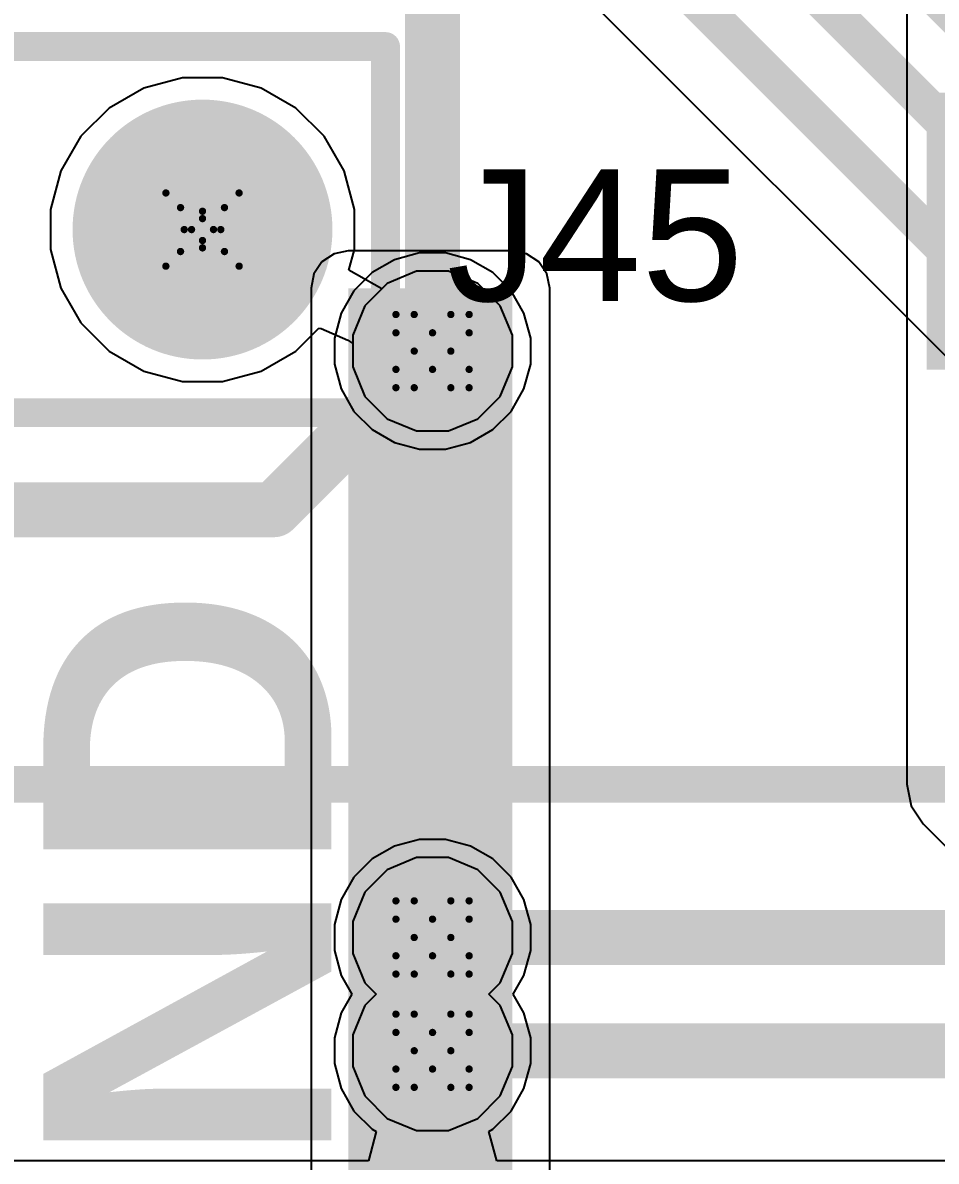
# Model space of a CAD drawing. Header units: inches. Extents: x 0 to 5379, y 0 to 5429.
# Drawn here: x 72.42 to 78.76, y 108.51 to 116.41 of the extents above; entities that cross this region are included whole.
import ezdxf

# ---------------------------------------------------------------- set-up
doc = ezdxf.new("R2010")
doc.units = ezdxf.units.IN
for name, color, linetype in [('Bottom Layer', 5, 'Continuous'), ('Bottom Solder', 6, 'Continuous'), ('Drill Drawing', 1, 'Continuous'), ('GND01', 16, 'Continuous'), ('GND02', 76, 'Continuous'), ('Multi-Layer', 9, 'Continuous'), ('Pad Holes', 156, 'Continuous'), ('PWR', 156, 'Continuous'), ('SIG 01', 90, 'Continuous'), ('Top Layer', 1, 'Continuous'), ('Top Overlay', 2, 'Continuous'), ('Top Paste', 8, 'Continuous'), ('Top Solder', 216, 'Continuous'), ('Via Holes', 16, 'Continuous')]:
    doc.layers.add(name, color=color, linetype=linetype)
doc.styles.add('Arial', font='', dxfattribs={"height": 0.2})
doc.styles.add('Arial_Bold', font='', dxfattribs={"height": 0.2})
doc.styles.get('Arial').set_extended_font_data('Arial')
doc.styles.get('Arial_Bold').set_extended_font_data('Arial', bold=True)

# ---------------------------------------------------------------- blocks, each defined once
blk = doc.blocks.new('B3U_1000P_21')
at = {"layer": 'Top Layer'}
for points in [[(-2.11, 0.86), (-1.29, 0.86), (-1.29, -0.86), (-2.11, -0.86)], [(1.29, 0.86), (2.11, 0.86), (2.11, -0.86), (1.29, -0.86)]]:
    blk.add_hatch(color=1, dxfattribs=at).paths.add_polyline_path(points)
at = {"layer": 'Top Paste'}
for points in [[(-2.11, 0.86), (-1.29, 0.86), (-1.29, -0.86), (-2.11, -0.86)], [(1.29, 0.86), (2.11, 0.86), (2.11, -0.86), (1.29, -0.86)]]:
    blk.add_hatch(color=8, dxfattribs=at).paths.add_polyline_path(points)
at = {"layer": 'Top Solder'}
for points in [[(-2.2116, 0.9616), (-1.1884, 0.9616), (-1.1884, -0.9616), (-2.2116, -0.9616)], [(1.1884, 0.9616), (2.2116, 0.9616), (2.2116, -0.9616), (1.1884, -0.9616)]]:
    blk.add_hatch(color=216, dxfattribs=at).paths.add_polyline_path(points)
at = {"layer": 'Top Overlay'}
for points in [[(-1.5748, 1.2954, 0.127, 0.127, 0), (-1.5748, 1.016, 0.127, 0.127, 0)], [(1.5748, 1.2954, 0.127, 0.127, 0), (-1.5748, 1.2954, 0.127, 0.127, 0)], [(1.5748, 1.2954, 0.127, 0.127, 0), (1.5748, 1.016, 0.127, 0.127, 0)], [(-1.5748, -1.016, 0.127, 0.127, 0), (-1.5748, -1.2954, 0.127, 0.127, 0)], [(1.5748, -1.016, 0.127, 0.127, 0), (1.5748, -1.2954, 0.127, 0.127, 0)], [(1.5748, -1.2954, 0.127, 0.127, 0), (-1.5748, -1.2954, 0.127, 0.127, 0)]]:
    blk.add_lwpolyline(points, format="xyseb", dxfattribs=at)
for points in [[(-1.6065, 1.2954, 0.0635, 0.0635, 1), (-1.5431, 1.2954, 0.0635, 0.0635, 1)], [(-1.6065, 1.2954, 0.0635, 0.0635, 1), (-1.5431, 1.2954, 0.0635, 0.0635, 1)], [(1.5431, 1.2954, 0.0635, 0.0635, 1), (1.6066, 1.2954, 0.0635, 0.0635, 1)], [(1.5431, 1.2954, 0.0635, 0.0635, 1), (1.6066, 1.2954, 0.0635, 0.0635, 1)], [(-1.6065, 1.016, 0.0635, 0.0635, 1), (-1.5431, 1.016, 0.0635, 0.0635, 1)], [(1.5431, 1.016, 0.0635, 0.0635, 1), (1.6066, 1.016, 0.0635, 0.0635, 1)], [(0.6411, 0, 0.254, 0.254, 1), (-0.6411, 0, 0.254, 0.254, 1)], [(-0.7046, 0, 0.127, 0.127, 1), (-0.5776, 0, 0.127, 0.127, 1)], [(0.5776, 0, 0.127, 0.127, 1), (0.7046, 0, 0.127, 0.127, 1)], [(-1.6065, -1.016, 0.0635, 0.0635, 1), (-1.5431, -1.016, 0.0635, 0.0635, 1)], [(1.5431, -1.016, 0.0635, 0.0635, 1), (1.6066, -1.016, 0.0635, 0.0635, 1)], [(-1.6065, -1.2954, 0.0635, 0.0635, 1), (-1.5431, -1.2954, 0.0635, 0.0635, 1)], [(-1.6065, -1.2954, 0.0635, 0.0635, 1), (-1.5431, -1.2954, 0.0635, 0.0635, 1)], [(1.5431, -1.2954, 0.0635, 0.0635, 1), (1.6066, -1.2954, 0.0635, 0.0635, 1)], [(1.5431, -1.2954, 0.0635, 0.0635, 1), (1.6066, -1.2954, 0.0635, 0.0635, 1)]]:
    blk.add_lwpolyline(points, format="xyseb", close=True, dxfattribs=at)
blk = doc.blocks.new('HDR1X5__794')
at = {"layer": 'Bottom Layer'}
h = blk.add_hatch(color=5, dxfattribs=at)
edge = h.paths.add_edge_path()
edge.add_arc((10.16, 0), 0.8, 0, 360)
at = {"layer": 'Bottom Solder'}
h = blk.add_hatch(color=6, dxfattribs=at)
edge = h.paths.add_edge_path()
edge.add_arc((10.16, 0), 0.9016, 0, 360)
at = {"layer": 'GND01'}
h = blk.add_hatch(color=16, dxfattribs=at)
edge = h.paths.add_edge_path()
edge.add_arc((10.16, 0), 0.8, 0, 360)
at = {"layer": 'GND02'}
h = blk.add_hatch(color=76, dxfattribs=at)
edge = h.paths.add_edge_path()
edge.add_arc((10.16, 0), 0.8, 0, 360)
at = {"layer": 'Multi-Layer'}
h = blk.add_hatch(color=9, dxfattribs=at)
edge = h.paths.add_edge_path()
edge.add_arc((10.16, 0), 0.8, 0, 360)
at = {"layer": 'Pad Holes'}
h = blk.add_hatch(color=7, dxfattribs=at)
edge = h.paths.add_edge_path()
edge.add_arc((10.16, 0), 0.475, 0, 360)
at = {"layer": 'PWR'}
h = blk.add_hatch(color=156, dxfattribs=at)
edge = h.paths.add_edge_path()
edge.add_arc((10.16, 0), 0.8, 0, 360)
at = {"layer": 'SIG 01'}
h = blk.add_hatch(color=90, dxfattribs=at)
edge = h.paths.add_edge_path()
edge.add_arc((10.16, 0), 0.8, 0, 360)
at = {"layer": 'Top Layer'}
h = blk.add_hatch(color=1, dxfattribs=at)
edge = h.paths.add_edge_path()
edge.add_arc((10.16, 0), 0.8, 0, 360)
at = {"layer": 'Top Solder'}
h = blk.add_hatch(color=216, dxfattribs=at)
edge = h.paths.add_edge_path()
edge.add_arc((10.16, 0), 0.9016, 0, 360)
at = {"layer": 'Top Overlay'}
for points in [[(-1.27, 1.27, 0.2, 0.2, 0), (11.43, 1.27, 0.2, 0.2, 0)], [(11.43, -1.27, 0.2, 0.2, 0), (11.43, 1.27, 0.2, 0.2, 0)], [(-1.27, -1.27, 0.2, 0.2, 0), (11.43, -1.27, 0.2, 0.2, 0)]]:
    blk.add_lwpolyline(points, format="xyseb", dxfattribs=at)
for points in [[(11.38, 1.27, 0.1, 0.1, 1), (11.48, 1.27, 0.1, 0.1, 1)], [(11.38, 1.27, 0.1, 0.1, 1), (11.48, 1.27, 0.1, 0.1, 1)], [(11.38, -1.27, 0.1, 0.1, 1), (11.48, -1.27, 0.1, 0.1, 1)], [(11.38, -1.27, 0.1, 0.1, 1), (11.48, -1.27, 0.1, 0.1, 1)]]:
    blk.add_lwpolyline(points, format="xyseb", close=True, dxfattribs=at)

msp = doc.modelspace()

# ---------------------------------------------------------------- hatches: boundary and pattern name
at = {"layer": 'Bottom Layer'}
msp.add_hatch(color=5, dxfattribs=at).paths.add_polyline_path([(74.676, 105.4325), (75.8142, 105.4325), (75.8142, 114.5675), (74.676, 114.5675)])
h = msp.add_hatch(color=5, dxfattribs=at)
edge = h.paths.add_edge_path()
edge.add_arc((75.2602, 114.131), 0.3, 0, 360)
h = msp.add_hatch(color=5, dxfattribs=at)
edge = h.paths.add_edge_path()
edge.add_arc((75.2602, 110.0621), 0.3, 0, 360)
h = msp.add_hatch(color=5, dxfattribs=at)
edge = h.paths.add_edge_path()
edge.add_arc((75.2602, 109.2761), 0.3, 0, 360)
at = {"layer": 'Bottom Solder'}
h = msp.add_hatch(color=6, dxfattribs=at)
edge = h.paths.add_edge_path()
edge.add_arc((75.2602, 114.131), 0.4016, 0, 360)
h = msp.add_hatch(color=6, dxfattribs=at)
edge = h.paths.add_edge_path()
edge.add_arc((75.2602, 110.0621), 0.4016, 0, 360)
h = msp.add_hatch(color=6, dxfattribs=at)
edge = h.paths.add_edge_path()
edge.add_arc((75.2602, 109.2761), 0.4016, 0, 360)
at = {"layer": 'GND01'}
h = msp.add_hatch(color=16, dxfattribs=at)
edge = h.paths.add_edge_path()
edge.add_arc((75.2602, 114.131), 0.3, 0, 360)
h = msp.add_hatch(color=16, dxfattribs=at)
edge = h.paths.add_edge_path()
edge.add_arc((75.2602, 110.0621), 0.3, 0, 360)
h = msp.add_hatch(color=16, dxfattribs=at)
edge = h.paths.add_edge_path()
edge.add_arc((75.2602, 109.2761), 0.3, 0, 360)
at = {"layer": 'GND02'}
h = msp.add_hatch(color=76, dxfattribs=at)
edge = h.paths.add_edge_path()
edge.add_arc((75.2602, 114.131), 0.3, 0, 360)
h = msp.add_hatch(color=76, dxfattribs=at)
edge = h.paths.add_edge_path()
edge.add_arc((75.2602, 110.0621), 0.3, 0, 360)
h = msp.add_hatch(color=76, dxfattribs=at)
edge = h.paths.add_edge_path()
edge.add_arc((75.2602, 109.2761), 0.3, 0, 360)
at = {"layer": 'PWR'}
h = msp.add_hatch(color=156, dxfattribs=at)
edge = h.paths.add_edge_path()
edge.add_arc((75.2602, 114.131), 0.3, 0, 360)
h = msp.add_hatch(color=156, dxfattribs=at)
edge = h.paths.add_edge_path()
edge.add_arc((75.2602, 110.0621), 0.3, 0, 360)
h = msp.add_hatch(color=156, dxfattribs=at)
edge = h.paths.add_edge_path()
edge.add_arc((75.2602, 109.2761), 0.3, 0, 360)
at = {"layer": 'SIG 01'}
h = msp.add_hatch(color=90, dxfattribs=at)
edge = h.paths.add_edge_path()
edge.add_arc((75.2602, 114.131), 0.3, 0, 360)
h = msp.add_hatch(color=90, dxfattribs=at)
edge = h.paths.add_edge_path()
edge.add_arc((75.2602, 110.0621), 0.3, 0, 360)
h = msp.add_hatch(color=90, dxfattribs=at)
edge = h.paths.add_edge_path()
edge.add_arc((75.2602, 109.2761), 0.3, 0, 360)
at = {"layer": 'Top Layer'}
h = msp.add_hatch(color=1, dxfattribs=at)
edge = h.paths.add_edge_path()
edge.add_arc((75.2602, 114.131), 0.3, 0, 360)
msp.add_hatch(color=1, dxfattribs=at).paths.add_polyline_path([(74.9159, 108.8713), (75.5904, 108.8713), (75.5904, 110.4646), (74.9159, 110.4646)])
h = msp.add_hatch(color=1, dxfattribs=at)
edge = h.paths.add_edge_path()
edge.add_arc((75.2602, 110.0621), 0.3, 0, 360)
h = msp.add_hatch(color=1, dxfattribs=at)
edge = h.paths.add_edge_path()
edge.add_arc((75.2602, 109.2761), 0.3, 0, 360)
at = {"layer": 'Top Solder'}
h = msp.add_hatch(color=216, dxfattribs=at)
edge = h.paths.add_edge_path()
edge.add_arc((75.2602, 114.131), 0.4016, 0, 360)
h = msp.add_hatch(color=216, dxfattribs=at)
edge = h.paths.add_edge_path()
edge.add_arc((75.2602, 110.0621), 0.4016, 0, 360)
h = msp.add_hatch(color=216, dxfattribs=at)
edge = h.paths.add_edge_path()
edge.add_arc((75.2602, 109.2761), 0.4016, 0, 360)
at = {"layer": 'Via Holes'}
h = msp.add_hatch(color=7, dxfattribs=at)
edge = h.paths.add_edge_path()
edge.add_arc((75.2602, 114.131), 0.15, 0, 360)
h = msp.add_hatch(color=7, dxfattribs=at)
edge = h.paths.add_edge_path()
edge.add_arc((75.2602, 110.0621), 0.15, 0, 360)
h = msp.add_hatch(color=7, dxfattribs=at)
edge = h.paths.add_edge_path()
edge.add_arc((75.2602, 109.2761), 0.15, 0, 360)

# ---------------------------------------------------------------- linework, layer by layer
at = {"layer": 'Bottom Layer'}
for p, q in [((74.5769, 114.8068), (74.4929, 114.7507)), ((74.676, 114.8265), (74.5769, 114.8068)), ((75.8142, 114.8265), (74.676, 114.8265)), ((75.9133, 114.8068), (75.8142, 114.8265)), ((75.9973, 114.7507), (75.9133, 114.8068)), ((74.4929, 114.7507), (74.4367, 114.6666)), ((76.0535, 114.6666), (75.9973, 114.7507)), ((74.4367, 114.6666), (74.417, 114.5675)), ((76.0732, 114.5675), (76.0535, 114.6666)), ((74.417, 114.5675), (74.417, 105.4325)), ((76.0732, 105.4325), (76.0732, 114.5675))]:
    msp.add_line(p, q, dxfattribs=at)
at = {"layer": 'Drill Drawing'}
for points in [[(73.4102, 115.2284, 0.0508, 0.0508, 0), (73.6642, 115.1014, 0.0508, 0.0508, 0)], [(73.4102, 115.2284, 0.0508, 0.0508, 0), (73.5372, 114.9744, 0.0508, 0.0508, 0)], [(73.6642, 115.1014, 0.0508, 0.0508, 0), (73.9182, 115.2284, 0.0508, 0.0508, 0)], [(73.7912, 114.9744, 0.0508, 0.0508, 0), (73.9182, 115.2284, 0.0508, 0.0508, 0)], [(73.5118, 115.1268, 0.0508, 0.0508, 0), (73.6642, 115.0506, 0.0508, 0.0508, 0)], [(73.5118, 115.1268, 0.0508, 0.0508, 0), (73.588, 114.9744, 0.0508, 0.0508, 0)], [(73.6642, 115.0506, 0.0508, 0.0508, 0), (73.8166, 115.1268, 0.0508, 0.0508, 0)], [(73.7404, 114.9744, 0.0508, 0.0508, 0), (73.8166, 115.1268, 0.0508, 0.0508, 0)], [(73.4102, 114.7204, 0.0508, 0.0508, 0), (73.5372, 114.9744, 0.0508, 0.0508, 0)], [(73.5118, 114.822, 0.0508, 0.0508, 0), (73.588, 114.9744, 0.0508, 0.0508, 0)], [(73.7404, 114.9744, 0.0508, 0.0508, 0), (73.8166, 114.822, 0.0508, 0.0508, 0)], [(73.7912, 114.9744, 0.0508, 0.0508, 0), (73.9182, 114.7204, 0.0508, 0.0508, 0)], [(73.4102, 114.7204, 0.0508, 0.0508, 0), (73.6642, 114.8474, 0.0508, 0.0508, 0)], [(73.5118, 114.822, 0.0508, 0.0508, 0), (73.6642, 114.8982, 0.0508, 0.0508, 0)], [(73.6642, 114.8982, 0.0508, 0.0508, 0), (73.8166, 114.822, 0.0508, 0.0508, 0)], [(73.6642, 114.8474, 0.0508, 0.0508, 0), (73.9182, 114.7204, 0.0508, 0.0508, 0)], [(75.0062, 114.258, 0.0508, 0.0508, 0), (75.0062, 114.385, 0.0508, 0.0508, 0)], [(75.0062, 114.385, 0.0508, 0.0508, 0), (75.1332, 114.385, 0.0508, 0.0508, 0)], [(75.1332, 114.385, 0.0508, 0.0508, 0), (75.2602, 114.258, 0.0508, 0.0508, 0)], [(75.2602, 114.258, 0.0508, 0.0508, 0), (75.3872, 114.385, 0.0508, 0.0508, 0)], [(75.3872, 114.385, 0.0508, 0.0508, 0), (75.5142, 114.385, 0.0508, 0.0508, 0)], [(75.5142, 114.258, 0.0508, 0.0508, 0), (75.5142, 114.385, 0.0508, 0.0508, 0)], [(75.0062, 114.258, 0.0508, 0.0508, 0), (75.1332, 114.131, 0.0508, 0.0508, 0)], [(75.3872, 114.131, 0.0508, 0.0508, 0), (75.5142, 114.258, 0.0508, 0.0508, 0)], [(75.0062, 114.004, 0.0508, 0.0508, 0), (75.1332, 114.131, 0.0508, 0.0508, 0)], [(75.3872, 114.131, 0.0508, 0.0508, 0), (75.5142, 114.004, 0.0508, 0.0508, 0)], [(75.0062, 113.877, 0.0508, 0.0508, 0), (75.0062, 114.004, 0.0508, 0.0508, 0)], [(75.1332, 113.877, 0.0508, 0.0508, 0), (75.2602, 114.004, 0.0508, 0.0508, 0)], [(75.2602, 114.004, 0.0508, 0.0508, 0), (75.3872, 113.877, 0.0508, 0.0508, 0)], [(75.5142, 113.877, 0.0508, 0.0508, 0), (75.5142, 114.004, 0.0508, 0.0508, 0)], [(75.0062, 113.877, 0.0508, 0.0508, 0), (75.1332, 113.877, 0.0508, 0.0508, 0)], [(75.3872, 113.877, 0.0508, 0.0508, 0), (75.5142, 113.877, 0.0508, 0.0508, 0)], [(75.0062, 110.1891, 0.0508, 0.0508, 0), (75.0062, 110.3161, 0.0508, 0.0508, 0)], [(75.0062, 110.3161, 0.0508, 0.0508, 0), (75.1332, 110.3161, 0.0508, 0.0508, 0)], [(75.1332, 110.3161, 0.0508, 0.0508, 0), (75.2602, 110.1891, 0.0508, 0.0508, 0)], [(75.2602, 110.1891, 0.0508, 0.0508, 0), (75.3872, 110.3161, 0.0508, 0.0508, 0)], [(75.3872, 110.3161, 0.0508, 0.0508, 0), (75.5142, 110.3161, 0.0508, 0.0508, 0)], [(75.5142, 110.1891, 0.0508, 0.0508, 0), (75.5142, 110.3161, 0.0508, 0.0508, 0)], [(75.0062, 110.1891, 0.0508, 0.0508, 0), (75.1332, 110.0621, 0.0508, 0.0508, 0)], [(75.3872, 110.0621, 0.0508, 0.0508, 0), (75.5142, 110.1891, 0.0508, 0.0508, 0)], [(75.0062, 109.9351, 0.0508, 0.0508, 0), (75.1332, 110.0621, 0.0508, 0.0508, 0)], [(75.3872, 110.0621, 0.0508, 0.0508, 0), (75.5142, 109.9351, 0.0508, 0.0508, 0)], [(75.0062, 109.8081, 0.0508, 0.0508, 0), (75.0062, 109.9351, 0.0508, 0.0508, 0)], [(75.1332, 109.8081, 0.0508, 0.0508, 0), (75.2602, 109.9351, 0.0508, 0.0508, 0)], [(75.2602, 109.9351, 0.0508, 0.0508, 0), (75.3872, 109.8081, 0.0508, 0.0508, 0)], [(75.5142, 109.8081, 0.0508, 0.0508, 0), (75.5142, 109.9351, 0.0508, 0.0508, 0)], [(75.0062, 109.8081, 0.0508, 0.0508, 0), (75.1332, 109.8081, 0.0508, 0.0508, 0)], [(75.3872, 109.8081, 0.0508, 0.0508, 0), (75.5142, 109.8081, 0.0508, 0.0508, 0)], [(75.0062, 109.4031, 0.0508, 0.0508, 0), (75.0062, 109.5301, 0.0508, 0.0508, 0)], [(75.0062, 109.5301, 0.0508, 0.0508, 0), (75.1332, 109.5301, 0.0508, 0.0508, 0)], [(75.1332, 109.5301, 0.0508, 0.0508, 0), (75.2602, 109.4031, 0.0508, 0.0508, 0)], [(75.2602, 109.4031, 0.0508, 0.0508, 0), (75.3872, 109.5301, 0.0508, 0.0508, 0)], [(75.3872, 109.5301, 0.0508, 0.0508, 0), (75.5142, 109.5301, 0.0508, 0.0508, 0)], [(75.5142, 109.4031, 0.0508, 0.0508, 0), (75.5142, 109.5301, 0.0508, 0.0508, 0)], [(75.0062, 109.4031, 0.0508, 0.0508, 0), (75.1332, 109.2761, 0.0508, 0.0508, 0)], [(75.3872, 109.2761, 0.0508, 0.0508, 0), (75.5142, 109.4031, 0.0508, 0.0508, 0)], [(75.0062, 109.1491, 0.0508, 0.0508, 0), (75.1332, 109.2761, 0.0508, 0.0508, 0)], [(75.3872, 109.2761, 0.0508, 0.0508, 0), (75.5142, 109.1491, 0.0508, 0.0508, 0)], [(75.0062, 109.0221, 0.0508, 0.0508, 0), (75.0062, 109.1491, 0.0508, 0.0508, 0)], [(75.1332, 109.0221, 0.0508, 0.0508, 0), (75.2602, 109.1491, 0.0508, 0.0508, 0)], [(75.2602, 109.1491, 0.0508, 0.0508, 0), (75.3872, 109.0221, 0.0508, 0.0508, 0)], [(75.5142, 109.0221, 0.0508, 0.0508, 0), (75.5142, 109.1491, 0.0508, 0.0508, 0)], [(75.0062, 109.0221, 0.0508, 0.0508, 0), (75.1332, 109.0221, 0.0508, 0.0508, 0)], [(75.3872, 109.0221, 0.0508, 0.0508, 0), (75.5142, 109.0221, 0.0508, 0.0508, 0)]]:
    msp.add_lwpolyline(points, format="xyseb", dxfattribs=at)
for points in [[(73.3975, 115.2284, 0.0254, 0.0254, 1), (73.4229, 115.2284, 0.0254, 0.0254, 1)], [(73.3975, 115.2284, 0.0254, 0.0254, 1), (73.4229, 115.2284, 0.0254, 0.0254, 1)], [(73.9055, 115.2284, 0.0254, 0.0254, 1), (73.9309, 115.2284, 0.0254, 0.0254, 1)], [(73.9055, 115.2284, 0.0254, 0.0254, 1), (73.9309, 115.2284, 0.0254, 0.0254, 1)], [(73.4991, 115.1268, 0.0254, 0.0254, 1), (73.5245, 115.1268, 0.0254, 0.0254, 1)], [(73.4991, 115.1268, 0.0254, 0.0254, 1), (73.5245, 115.1268, 0.0254, 0.0254, 1)], [(73.6515, 115.1014, 0.0254, 0.0254, 1), (73.6769, 115.1014, 0.0254, 0.0254, 1)], [(73.6515, 115.1014, 0.0254, 0.0254, 1), (73.6769, 115.1014, 0.0254, 0.0254, 1)], [(73.8039, 115.1268, 0.0254, 0.0254, 1), (73.8293, 115.1268, 0.0254, 0.0254, 1)], [(73.8039, 115.1268, 0.0254, 0.0254, 1), (73.8293, 115.1268, 0.0254, 0.0254, 1)], [(73.6515, 115.0506, 0.0254, 0.0254, 1), (73.6769, 115.0506, 0.0254, 0.0254, 1)], [(73.6515, 115.0506, 0.0254, 0.0254, 1), (73.6769, 115.0506, 0.0254, 0.0254, 1)], [(73.5245, 114.9744, 0.0254, 0.0254, 1), (73.5499, 114.9744, 0.0254, 0.0254, 1)], [(73.5245, 114.9744, 0.0254, 0.0254, 1), (73.5499, 114.9744, 0.0254, 0.0254, 1)], [(73.5753, 114.9744, 0.0254, 0.0254, 1), (73.6007, 114.9744, 0.0254, 0.0254, 1)], [(73.5753, 114.9744, 0.0254, 0.0254, 1), (73.6007, 114.9744, 0.0254, 0.0254, 1)], [(73.7277, 114.9744, 0.0254, 0.0254, 1), (73.7531, 114.9744, 0.0254, 0.0254, 1)], [(73.7277, 114.9744, 0.0254, 0.0254, 1), (73.7531, 114.9744, 0.0254, 0.0254, 1)], [(73.7785, 114.9744, 0.0254, 0.0254, 1), (73.8039, 114.9744, 0.0254, 0.0254, 1)], [(73.7785, 114.9744, 0.0254, 0.0254, 1), (73.8039, 114.9744, 0.0254, 0.0254, 1)], [(73.6515, 114.8982, 0.0254, 0.0254, 1), (73.6769, 114.8982, 0.0254, 0.0254, 1)], [(73.6515, 114.8982, 0.0254, 0.0254, 1), (73.6769, 114.8982, 0.0254, 0.0254, 1)], [(73.6515, 114.8474, 0.0254, 0.0254, 1), (73.6769, 114.8474, 0.0254, 0.0254, 1)], [(73.6515, 114.8474, 0.0254, 0.0254, 1), (73.6769, 114.8474, 0.0254, 0.0254, 1)], [(73.4991, 114.822, 0.0254, 0.0254, 1), (73.5245, 114.822, 0.0254, 0.0254, 1)], [(73.4991, 114.822, 0.0254, 0.0254, 1), (73.5245, 114.822, 0.0254, 0.0254, 1)], [(73.8039, 114.822, 0.0254, 0.0254, 1), (73.8293, 114.822, 0.0254, 0.0254, 1)], [(73.8039, 114.822, 0.0254, 0.0254, 1), (73.8293, 114.822, 0.0254, 0.0254, 1)], [(73.3975, 114.7204, 0.0254, 0.0254, 1), (73.4229, 114.7204, 0.0254, 0.0254, 1)], [(73.3975, 114.7204, 0.0254, 0.0254, 1), (73.4229, 114.7204, 0.0254, 0.0254, 1)], [(73.9055, 114.7204, 0.0254, 0.0254, 1), (73.9309, 114.7204, 0.0254, 0.0254, 1)], [(73.9055, 114.7204, 0.0254, 0.0254, 1), (73.9309, 114.7204, 0.0254, 0.0254, 1)], [(74.9935, 114.385, 0.0254, 0.0254, 1), (75.0189, 114.385, 0.0254, 0.0254, 1)], [(74.9935, 114.385, 0.0254, 0.0254, 1), (75.0189, 114.385, 0.0254, 0.0254, 1)], [(75.1205, 114.385, 0.0254, 0.0254, 1), (75.1459, 114.385, 0.0254, 0.0254, 1)], [(75.1205, 114.385, 0.0254, 0.0254, 1), (75.1459, 114.385, 0.0254, 0.0254, 1)], [(75.3745, 114.385, 0.0254, 0.0254, 1), (75.3999, 114.385, 0.0254, 0.0254, 1)], [(75.3745, 114.385, 0.0254, 0.0254, 1), (75.3999, 114.385, 0.0254, 0.0254, 1)], [(75.5015, 114.385, 0.0254, 0.0254, 1), (75.5269, 114.385, 0.0254, 0.0254, 1)], [(75.5015, 114.385, 0.0254, 0.0254, 1), (75.5269, 114.385, 0.0254, 0.0254, 1)], [(74.9935, 114.258, 0.0254, 0.0254, 1), (75.0189, 114.258, 0.0254, 0.0254, 1)], [(74.9935, 114.258, 0.0254, 0.0254, 1), (75.0189, 114.258, 0.0254, 0.0254, 1)], [(75.2475, 114.258, 0.0254, 0.0254, 1), (75.2729, 114.258, 0.0254, 0.0254, 1)], [(75.2475, 114.258, 0.0254, 0.0254, 1), (75.2729, 114.258, 0.0254, 0.0254, 1)], [(75.5015, 114.258, 0.0254, 0.0254, 1), (75.5269, 114.258, 0.0254, 0.0254, 1)], [(75.5015, 114.258, 0.0254, 0.0254, 1), (75.5269, 114.258, 0.0254, 0.0254, 1)], [(75.1205, 114.131, 0.0254, 0.0254, 1), (75.1459, 114.131, 0.0254, 0.0254, 1)], [(75.1205, 114.131, 0.0254, 0.0254, 1), (75.1459, 114.131, 0.0254, 0.0254, 1)], [(75.3745, 114.131, 0.0254, 0.0254, 1), (75.3999, 114.131, 0.0254, 0.0254, 1)], [(75.3745, 114.131, 0.0254, 0.0254, 1), (75.3999, 114.131, 0.0254, 0.0254, 1)], [(74.9935, 114.004, 0.0254, 0.0254, 1), (75.0189, 114.004, 0.0254, 0.0254, 1)], [(74.9935, 114.004, 0.0254, 0.0254, 1), (75.0189, 114.004, 0.0254, 0.0254, 1)], [(75.2475, 114.004, 0.0254, 0.0254, 1), (75.2729, 114.004, 0.0254, 0.0254, 1)], [(75.2475, 114.004, 0.0254, 0.0254, 1), (75.2729, 114.004, 0.0254, 0.0254, 1)], [(75.5015, 114.004, 0.0254, 0.0254, 1), (75.5269, 114.004, 0.0254, 0.0254, 1)], [(75.5015, 114.004, 0.0254, 0.0254, 1), (75.5269, 114.004, 0.0254, 0.0254, 1)], [(74.9935, 113.877, 0.0254, 0.0254, 1), (75.0189, 113.877, 0.0254, 0.0254, 1)], [(74.9935, 113.877, 0.0254, 0.0254, 1), (75.0189, 113.877, 0.0254, 0.0254, 1)], [(75.1205, 113.877, 0.0254, 0.0254, 1), (75.1459, 113.877, 0.0254, 0.0254, 1)], [(75.1205, 113.877, 0.0254, 0.0254, 1), (75.1459, 113.877, 0.0254, 0.0254, 1)], [(75.3745, 113.877, 0.0254, 0.0254, 1), (75.3999, 113.877, 0.0254, 0.0254, 1)], [(75.3745, 113.877, 0.0254, 0.0254, 1), (75.3999, 113.877, 0.0254, 0.0254, 1)], [(75.5015, 113.877, 0.0254, 0.0254, 1), (75.5269, 113.877, 0.0254, 0.0254, 1)], [(75.5015, 113.877, 0.0254, 0.0254, 1), (75.5269, 113.877, 0.0254, 0.0254, 1)], [(74.9935, 110.3161, 0.0254, 0.0254, 1), (75.0189, 110.3161, 0.0254, 0.0254, 1)], [(74.9935, 110.3161, 0.0254, 0.0254, 1), (75.0189, 110.3161, 0.0254, 0.0254, 1)], [(75.1205, 110.3161, 0.0254, 0.0254, 1), (75.1459, 110.3161, 0.0254, 0.0254, 1)], [(75.1205, 110.3161, 0.0254, 0.0254, 1), (75.1459, 110.3161, 0.0254, 0.0254, 1)], [(75.3745, 110.3161, 0.0254, 0.0254, 1), (75.3999, 110.3161, 0.0254, 0.0254, 1)], [(75.3745, 110.3161, 0.0254, 0.0254, 1), (75.3999, 110.3161, 0.0254, 0.0254, 1)], [(75.5015, 110.3161, 0.0254, 0.0254, 1), (75.5269, 110.3161, 0.0254, 0.0254, 1)], [(75.5015, 110.3161, 0.0254, 0.0254, 1), (75.5269, 110.3161, 0.0254, 0.0254, 1)], [(74.9935, 110.1891, 0.0254, 0.0254, 1), (75.0189, 110.1891, 0.0254, 0.0254, 1)], [(74.9935, 110.1891, 0.0254, 0.0254, 1), (75.0189, 110.1891, 0.0254, 0.0254, 1)], [(75.2475, 110.1891, 0.0254, 0.0254, 1), (75.2729, 110.1891, 0.0254, 0.0254, 1)], [(75.2475, 110.1891, 0.0254, 0.0254, 1), (75.2729, 110.1891, 0.0254, 0.0254, 1)], [(75.5015, 110.1891, 0.0254, 0.0254, 1), (75.5269, 110.1891, 0.0254, 0.0254, 1)], [(75.5015, 110.1891, 0.0254, 0.0254, 1), (75.5269, 110.1891, 0.0254, 0.0254, 1)], [(75.1205, 110.0621, 0.0254, 0.0254, 1), (75.1459, 110.0621, 0.0254, 0.0254, 1)], [(75.1205, 110.0621, 0.0254, 0.0254, 1), (75.1459, 110.0621, 0.0254, 0.0254, 1)], [(75.3745, 110.0621, 0.0254, 0.0254, 1), (75.3999, 110.0621, 0.0254, 0.0254, 1)], [(75.3745, 110.0621, 0.0254, 0.0254, 1), (75.3999, 110.0621, 0.0254, 0.0254, 1)], [(74.9935, 109.9351, 0.0254, 0.0254, 1), (75.0189, 109.9351, 0.0254, 0.0254, 1)], [(74.9935, 109.9351, 0.0254, 0.0254, 1), (75.0189, 109.9351, 0.0254, 0.0254, 1)], [(75.2475, 109.9351, 0.0254, 0.0254, 1), (75.2729, 109.9351, 0.0254, 0.0254, 1)], [(75.2475, 109.9351, 0.0254, 0.0254, 1), (75.2729, 109.9351, 0.0254, 0.0254, 1)], [(75.5015, 109.9351, 0.0254, 0.0254, 1), (75.5269, 109.9351, 0.0254, 0.0254, 1)], [(75.5015, 109.9351, 0.0254, 0.0254, 1), (75.5269, 109.9351, 0.0254, 0.0254, 1)], [(74.9935, 109.8081, 0.0254, 0.0254, 1), (75.0189, 109.8081, 0.0254, 0.0254, 1)], [(74.9935, 109.8081, 0.0254, 0.0254, 1), (75.0189, 109.8081, 0.0254, 0.0254, 1)], [(75.1205, 109.8081, 0.0254, 0.0254, 1), (75.1459, 109.8081, 0.0254, 0.0254, 1)], [(75.1205, 109.8081, 0.0254, 0.0254, 1), (75.1459, 109.8081, 0.0254, 0.0254, 1)], [(75.3745, 109.8081, 0.0254, 0.0254, 1), (75.3999, 109.8081, 0.0254, 0.0254, 1)], [(75.3745, 109.8081, 0.0254, 0.0254, 1), (75.3999, 109.8081, 0.0254, 0.0254, 1)], [(75.5015, 109.8081, 0.0254, 0.0254, 1), (75.5269, 109.8081, 0.0254, 0.0254, 1)], [(75.5015, 109.8081, 0.0254, 0.0254, 1), (75.5269, 109.8081, 0.0254, 0.0254, 1)], [(74.9935, 109.5301, 0.0254, 0.0254, 1), (75.0189, 109.5301, 0.0254, 0.0254, 1)], [(74.9935, 109.5301, 0.0254, 0.0254, 1), (75.0189, 109.5301, 0.0254, 0.0254, 1)], [(75.1205, 109.5301, 0.0254, 0.0254, 1), (75.1459, 109.5301, 0.0254, 0.0254, 1)], [(75.1205, 109.5301, 0.0254, 0.0254, 1), (75.1459, 109.5301, 0.0254, 0.0254, 1)], [(75.3745, 109.5301, 0.0254, 0.0254, 1), (75.3999, 109.5301, 0.0254, 0.0254, 1)], [(75.3745, 109.5301, 0.0254, 0.0254, 1), (75.3999, 109.5301, 0.0254, 0.0254, 1)], [(75.5015, 109.5301, 0.0254, 0.0254, 1), (75.5269, 109.5301, 0.0254, 0.0254, 1)], [(75.5015, 109.5301, 0.0254, 0.0254, 1), (75.5269, 109.5301, 0.0254, 0.0254, 1)], [(74.9935, 109.4031, 0.0254, 0.0254, 1), (75.0189, 109.4031, 0.0254, 0.0254, 1)], [(74.9935, 109.4031, 0.0254, 0.0254, 1), (75.0189, 109.4031, 0.0254, 0.0254, 1)], [(75.2475, 109.4031, 0.0254, 0.0254, 1), (75.2729, 109.4031, 0.0254, 0.0254, 1)], [(75.2475, 109.4031, 0.0254, 0.0254, 1), (75.2729, 109.4031, 0.0254, 0.0254, 1)], [(75.5015, 109.4031, 0.0254, 0.0254, 1), (75.5269, 109.4031, 0.0254, 0.0254, 1)], [(75.5015, 109.4031, 0.0254, 0.0254, 1), (75.5269, 109.4031, 0.0254, 0.0254, 1)], [(75.1205, 109.2761, 0.0254, 0.0254, 1), (75.1459, 109.2761, 0.0254, 0.0254, 1)], [(75.1205, 109.2761, 0.0254, 0.0254, 1), (75.1459, 109.2761, 0.0254, 0.0254, 1)], [(75.3745, 109.2761, 0.0254, 0.0254, 1), (75.3999, 109.2761, 0.0254, 0.0254, 1)], [(75.3745, 109.2761, 0.0254, 0.0254, 1), (75.3999, 109.2761, 0.0254, 0.0254, 1)], [(74.9935, 109.1491, 0.0254, 0.0254, 1), (75.0189, 109.1491, 0.0254, 0.0254, 1)], [(74.9935, 109.1491, 0.0254, 0.0254, 1), (75.0189, 109.1491, 0.0254, 0.0254, 1)], [(75.2475, 109.1491, 0.0254, 0.0254, 1), (75.2729, 109.1491, 0.0254, 0.0254, 1)], [(75.2475, 109.1491, 0.0254, 0.0254, 1), (75.2729, 109.1491, 0.0254, 0.0254, 1)], [(75.5015, 109.1491, 0.0254, 0.0254, 1), (75.5269, 109.1491, 0.0254, 0.0254, 1)], [(75.5015, 109.1491, 0.0254, 0.0254, 1), (75.5269, 109.1491, 0.0254, 0.0254, 1)], [(74.9935, 109.0221, 0.0254, 0.0254, 1), (75.0189, 109.0221, 0.0254, 0.0254, 1)], [(74.9935, 109.0221, 0.0254, 0.0254, 1), (75.0189, 109.0221, 0.0254, 0.0254, 1)], [(75.1205, 109.0221, 0.0254, 0.0254, 1), (75.1459, 109.0221, 0.0254, 0.0254, 1)], [(75.1205, 109.0221, 0.0254, 0.0254, 1), (75.1459, 109.0221, 0.0254, 0.0254, 1)], [(75.3745, 109.0221, 0.0254, 0.0254, 1), (75.3999, 109.0221, 0.0254, 0.0254, 1)], [(75.3745, 109.0221, 0.0254, 0.0254, 1), (75.3999, 109.0221, 0.0254, 0.0254, 1)], [(75.5015, 109.0221, 0.0254, 0.0254, 1), (75.5269, 109.0221, 0.0254, 0.0254, 1)], [(75.5015, 109.0221, 0.0254, 0.0254, 1), (75.5269, 109.0221, 0.0254, 0.0254, 1)]]:
    msp.add_lwpolyline(points, format="xyseb", close=True, dxfattribs=at)
at = {"layer": 'GND01'}
for p, q in [((75.15, 114.6849), (74.9464, 114.6006)), ((75.3704, 114.6849), (75.15, 114.6849)), ((75.574, 114.6006), (75.3704, 114.6849)), ((74.9464, 114.6006), (74.7905, 114.4448)), ((75.7299, 114.4448), (75.574, 114.6006)), ((74.7905, 114.4448), (74.7062, 114.2411)), ((75.8142, 114.2411), (75.7299, 114.4448)), ((74.7062, 114.2411), (74.7062, 114.0208)), ((75.8142, 114.0208), (75.8142, 114.2411)), ((74.7062, 114.0208), (74.7905, 113.8171)), ((75.7299, 113.8171), (75.8142, 114.0208)), ((74.7905, 113.8171), (74.9464, 113.6613)), ((75.574, 113.6613), (75.7299, 113.8171)), ((74.9464, 113.6613), (75.15, 113.577)), ((75.3704, 113.577), (75.574, 113.6613)), ((75.15, 113.577), (75.3704, 113.577)), ((75.15, 110.6161), (74.9464, 110.5318)), ((75.3704, 110.6161), (75.15, 110.6161)), ((75.574, 110.5318), (75.3704, 110.6161)), ((74.9464, 110.5318), (74.7905, 110.3759)), ((75.7299, 110.3759), (75.574, 110.5318)), ((74.7905, 110.3759), (74.7062, 110.1723)), ((75.8142, 110.1723), (75.7299, 110.3759)), ((74.7062, 110.1723), (74.7062, 109.9519)), ((75.8142, 109.9519), (75.8142, 110.1723)), ((74.7062, 109.9519), (74.7905, 109.7483)), ((75.7299, 109.7483), (75.8142, 109.9519)), ((74.7905, 109.7483), (74.8697, 109.6691)), ((75.6507, 109.6691), (75.7299, 109.7483)), ((74.8697, 109.6691), (74.7905, 109.59)), ((75.7299, 109.59), (75.6507, 109.6691)), ((74.7905, 109.59), (74.7062, 109.3863)), ((75.8142, 109.3863), (75.7299, 109.59)), ((74.7062, 109.3863), (74.7062, 109.1659)), ((75.8142, 109.1659), (75.8142, 109.3863)), ((74.7062, 109.1659), (74.7905, 108.9623)), ((75.7299, 108.9623), (75.8142, 109.1659)), ((74.7905, 108.9623), (74.9464, 108.8065)), ((75.574, 108.8065), (75.7299, 108.9623)), ((74.9464, 108.8065), (75.15, 108.7221)), ((75.3704, 108.7221), (75.574, 108.8065)), ((75.15, 108.7221), (75.3704, 108.7221))]:
    msp.add_line(p, q, dxfattribs=at)
at = {"layer": 'GND02'}
for p, q in [((75.15, 114.6849), (74.9464, 114.6006)), ((75.3704, 114.6849), (75.15, 114.6849)), ((75.574, 114.6006), (75.3704, 114.6849)), ((74.9464, 114.6006), (74.7905, 114.4448)), ((75.7299, 114.4448), (75.574, 114.6006)), ((74.7905, 114.4448), (74.7062, 114.2411)), ((75.8142, 114.2411), (75.7299, 114.4448)), ((74.7062, 114.2411), (74.7062, 114.0208)), ((75.8142, 114.0208), (75.8142, 114.2411)), ((74.7062, 114.0208), (74.7905, 113.8171)), ((75.7299, 113.8171), (75.8142, 114.0208)), ((74.7905, 113.8171), (74.9464, 113.6613)), ((75.574, 113.6613), (75.7299, 113.8171)), ((74.9464, 113.6613), (75.15, 113.577)), ((75.3704, 113.577), (75.574, 113.6613)), ((75.15, 113.577), (75.3704, 113.577)), ((75.15, 110.6161), (74.9464, 110.5318)), ((75.3704, 110.6161), (75.15, 110.6161)), ((75.574, 110.5318), (75.3704, 110.6161)), ((74.9464, 110.5318), (74.7905, 110.3759)), ((75.7299, 110.3759), (75.574, 110.5318)), ((74.7905, 110.3759), (74.7062, 110.1723)), ((75.8142, 110.1723), (75.7299, 110.3759)), ((74.7062, 110.1723), (74.7062, 109.9519)), ((75.8142, 109.9519), (75.8142, 110.1723)), ((74.7062, 109.9519), (74.7905, 109.7483)), ((75.7299, 109.7483), (75.8142, 109.9519)), ((74.7905, 109.7483), (74.8697, 109.6691)), ((75.6507, 109.6691), (75.7299, 109.7483)), ((74.8697, 109.6691), (74.7905, 109.59)), ((75.7299, 109.59), (75.6507, 109.6691)), ((74.7905, 109.59), (74.7062, 109.3863)), ((75.8142, 109.3863), (75.7299, 109.59)), ((74.7062, 109.3863), (74.7062, 109.1659)), ((75.8142, 109.1659), (75.8142, 109.3863)), ((74.7062, 109.1659), (74.7905, 108.9623)), ((75.7299, 108.9623), (75.8142, 109.1659)), ((74.7905, 108.9623), (74.9464, 108.8065)), ((75.574, 108.8065), (75.7299, 108.9623)), ((74.9464, 108.8065), (75.15, 108.7221)), ((75.3704, 108.7221), (75.574, 108.8065)), ((75.15, 108.7221), (75.3704, 108.7221))]:
    msp.add_line(p, q, dxfattribs=at)
at = {"layer": 'PWR'}
for p, q in [((78.5506, 126.818), (78.5506, 111.125)), ((73.5254, 116.0284), (73.2574, 115.9565)), ((73.803, 116.0284), (73.5254, 116.0284)), ((74.071, 115.9565), (73.803, 116.0284)), ((73.2574, 115.9565), (73.017, 115.8178)), ((74.3114, 115.8178), (74.071, 115.9565)), ((73.017, 115.8178), (72.8208, 115.6215)), ((74.5076, 115.6215), (74.3114, 115.8178)), ((72.8208, 115.6215), (72.682, 115.3812)), ((74.6464, 115.3812), (74.5076, 115.6215)), ((72.682, 115.3812), (72.6102, 115.1131)), ((74.7182, 115.1131), (74.6464, 115.3812)), ((72.6102, 115.1131), (72.6102, 114.8356)), ((74.7182, 114.8356), (74.7182, 115.1131)), ((72.6102, 114.8356), (72.682, 114.5675)), ((74.6802, 114.6936), (74.7182, 114.8356)), ((74.9079, 114.5621), (74.6802, 114.6936)), ((75.15, 114.6849), (74.9464, 114.6006)), ((75.3704, 114.6849), (75.15, 114.6849)), ((75.574, 114.6006), (75.3704, 114.6849)), ((72.682, 114.5675), (72.8208, 114.3272)), ((74.9464, 114.6006), (74.9079, 114.5621)), ((75.7299, 114.4448), (75.574, 114.6006)), ((75.8142, 114.2411), (75.7299, 114.4448)), ((72.8208, 114.3272), (73.017, 114.131)), ((74.3114, 114.131), (74.4715, 114.2911)), ((74.4715, 114.2911), (74.4868, 114.2879)), ((74.4868, 114.2879), (74.6732, 114.2076)), ((75.8142, 114.0208), (75.8142, 114.2411)), ((74.6732, 114.2076), (74.7062, 114.1838)), ((74.7062, 114.1838), (74.7062, 114.0208)), ((73.017, 114.131), (73.2574, 113.9922)), ((74.071, 113.9922), (74.3114, 114.131)), ((74.7062, 114.0208), (74.7905, 113.8171)), ((75.7299, 113.8171), (75.8142, 114.0208)), ((73.2574, 113.9922), (73.5254, 113.9204)), ((73.5254, 113.9204), (73.803, 113.9204)), ((73.803, 113.9204), (74.071, 113.9922)), ((74.7905, 113.8171), (74.9464, 113.6613)), ((75.574, 113.6613), (75.7299, 113.8171)), ((74.9464, 113.6613), (75.15, 113.577)), ((75.3704, 113.577), (75.574, 113.6613)), ((75.15, 113.577), (75.3704, 113.577)), ((78.5506, 111.125), (78.5802, 110.9763)), ((78.5802, 110.9763), (78.6644, 110.8503)), ((78.6644, 110.8503), (79.9973, 109.5173)), ((75.15, 110.6161), (74.9464, 110.5318)), ((75.3704, 110.6161), (75.15, 110.6161)), ((75.574, 110.5318), (75.3704, 110.6161)), ((74.9464, 110.5318), (74.7905, 110.3759)), ((75.7299, 110.3759), (75.574, 110.5318)), ((74.7905, 110.3759), (74.7062, 110.1723)), ((75.8142, 110.1723), (75.7299, 110.3759)), ((74.7062, 110.1723), (74.7062, 109.9519)), ((75.8142, 109.9519), (75.8142, 110.1723)), ((74.7062, 109.9519), (74.7905, 109.7483)), ((75.7299, 109.7483), (75.8142, 109.9519)), ((74.7905, 109.7483), (74.8697, 109.6691)), ((75.6507, 109.6691), (75.7299, 109.7483)), ((74.8697, 109.6691), (74.7905, 109.59)), ((75.7299, 109.59), (75.6507, 109.6691)), ((74.7905, 109.59), (74.7062, 109.3863)), ((75.8142, 109.3863), (75.7299, 109.59)), ((74.7062, 109.3863), (74.7062, 109.1659)), ((75.8142, 109.1659), (75.8142, 109.3863)), ((74.7062, 109.1659), (74.7905, 108.9623)), ((75.7299, 108.9623), (75.8142, 109.1659)), ((74.7905, 108.9623), (74.9464, 108.8065)), ((75.574, 108.8065), (75.7299, 108.9623)), ((74.9464, 108.8065), (75.15, 108.7221)), ((75.3704, 108.7221), (75.574, 108.8065)), ((75.15, 108.7221), (75.3704, 108.7221))]:
    msp.add_line(p, q, dxfattribs=at)
at = {"layer": 'SIG 01'}
for p, q in [((72.7998, 120.1173), (81.2917, 111.6254)), ((75.1705, 114.8119), (74.9973, 114.7655)), ((75.3499, 114.8119), (75.1705, 114.8119)), ((75.5231, 114.7655), (75.3499, 114.8119)), ((74.9973, 114.7655), (74.8421, 114.6759)), ((75.6783, 114.6759), (75.5231, 114.7655)), ((74.8421, 114.6759), (74.7153, 114.5491)), ((75.8051, 114.5491), (75.6783, 114.6759)), ((74.7153, 114.5491), (74.6256, 114.3938)), ((75.8948, 114.3938), (75.8051, 114.5491)), ((74.6256, 114.3938), (74.5792, 114.2206)), ((75.9412, 114.2206), (75.8948, 114.3938)), ((74.5792, 114.2206), (74.5792, 114.0413)), ((75.9412, 114.0413), (75.9412, 114.2206)), ((74.5792, 114.0413), (74.6256, 113.8681)), ((75.8948, 113.8681), (75.9412, 114.0413)), ((74.6256, 113.8681), (74.7153, 113.7128)), ((75.8051, 113.7128), (75.8948, 113.8681)), ((74.7153, 113.7128), (74.8421, 113.586)), ((75.6783, 113.586), (75.8051, 113.7128)), ((74.8421, 113.586), (74.9973, 113.4964)), ((75.5231, 113.4964), (75.6783, 113.586)), ((74.9973, 113.4964), (75.1705, 113.45)), ((75.1705, 113.45), (75.3499, 113.45)), ((75.3499, 113.45), (75.5231, 113.4964)), ((74.9973, 110.6967), (74.8421, 110.607)), ((75.1705, 110.7431), (74.9973, 110.6967)), ((75.3499, 110.7431), (75.1705, 110.7431)), ((75.5231, 110.6967), (75.3499, 110.7431)), ((75.6783, 110.607), (75.5231, 110.6967)), ((74.8421, 110.607), (74.7153, 110.4803)), ((75.8051, 110.4803), (75.6783, 110.607)), ((74.7153, 110.4803), (74.6256, 110.325)), ((75.8948, 110.325), (75.8051, 110.4803)), ((74.6256, 110.325), (74.5792, 110.1518)), ((75.9412, 110.1518), (75.8948, 110.325)), ((74.5792, 110.1518), (74.5792, 109.9725)), ((75.9412, 109.9725), (75.9412, 110.1518)), ((74.5792, 109.9725), (74.6256, 109.7992)), ((75.8948, 109.7992), (75.9412, 109.9725)), ((74.6256, 109.7992), (74.7007, 109.6691)), ((75.8197, 109.6691), (75.8948, 109.7992)), ((74.7007, 109.6691), (74.6256, 109.539)), ((75.8948, 109.539), (75.8197, 109.6691)), ((74.6256, 109.539), (74.5792, 109.3658)), ((75.9412, 109.3658), (75.8948, 109.539)), ((74.5792, 109.3658), (74.5792, 109.1865)), ((75.9412, 109.1865), (75.9412, 109.3658)), ((74.5792, 109.1865), (74.6256, 109.0133)), ((75.8948, 109.0133), (75.9412, 109.1865)), ((74.6256, 109.0133), (74.7153, 108.858)), ((75.8051, 108.858), (75.8948, 109.0133)), ((74.7153, 108.858), (74.8421, 108.7312)), ((75.6783, 108.7312), (75.8051, 108.858)), ((74.8694, 108.7154), (74.815, 108.5122)), ((74.8421, 108.7312), (74.8694, 108.7154)), ((75.651, 108.7154), (75.6783, 108.7312)), ((75.7054, 108.5122), (75.651, 108.7154)), ((74.815, 108.5122), (61.7226, 108.5122)), ((143.1517, 108.5122), (75.7054, 108.5122))]:
    msp.add_line(p, q, dxfattribs=at)
for points in [[(73.5834, 121.7527, 0.254, 0.254, 0), (82.2395, 113.0967, 0.254, 0.254, 0)], [(73.323, 121.2006, 0.254, 0.254, 0), (81.9902, 112.5333, 0.254, 0.254, 0)], [(73.0144, 120.6352, 0.254, 0.254, 0), (81.6579, 111.9917, 0.254, 0.254, 0)]]:
    msp.add_lwpolyline(points, format="xyseb", dxfattribs=at)
at = {"layer": 'Top Layer'}
for points in [[(75.2602, 114.131, 0.381, 0.381, 0), (75.2602, 119.1995, 0.381, 0.381, 0)], [(74.1592, 113.03, 0.381, 0.381, 0), (75.2602, 114.131, 0.381, 0.381, 0)], [(33.1892, 113.03, 0.381, 0.381, 0), (74.1592, 113.03, 0.381, 0.381, 0)], [(23.0534, 111.125, 0.254, 0.254, 0), (97.4084, 111.125, 0.254, 0.254, 0)], [(75.1078, 110.0621, 0.381, 0.381, 0), (166.3231, 110.0621, 0.381, 0.381, 0)], [(75.1078, 109.2761, 0.381, 0.381, 0), (166.3536, 109.2761, 0.381, 0.381, 0)]]:
    msp.add_lwpolyline(points, format="xyseb", dxfattribs=at)
for points in [[(75.1649, 114.131, 0.1905, 0.1905, 1), (75.3555, 114.131, 0.1905, 0.1905, 1)], [(75.1649, 114.131, 0.1905, 0.1905, 1), (75.3555, 114.131, 0.1905, 0.1905, 1)], [(74.064, 113.03, 0.1905, 0.1905, 1), (74.2545, 113.03, 0.1905, 0.1905, 1)], [(74.064, 113.03, 0.1905, 0.1905, 1), (74.2545, 113.03, 0.1905, 0.1905, 1)], [(75.0126, 110.0621, 0.1905, 0.1905, 1), (75.203, 110.0621, 0.1905, 0.1905, 1)], [(75.0126, 109.2761, 0.1905, 0.1905, 1), (75.203, 109.2761, 0.1905, 0.1905, 1)]]:
    msp.add_lwpolyline(points, format="xyseb", close=True, dxfattribs=at)

# ---------------------------------------------------------------- block references
msp.add_blockref('HDR1X5__794', (63.5042, 114.9744))
at = {"rotation": 180}
msp.add_blockref('B3U_1000P_21', (80.8996, 114.9633), dxfattribs=at)

# ---------------------------------------------------------------- texts
at = {"layer": 'Top Overlay', "style": 'Arial'}
msp.add_text('J45', height=0.9144, dxfattribs=at).set_placement((75.3594, 114.4789))
at = {"layer": 'Top Overlay', "style": 'Arial_Bold'}
msp.add_text('GND', height=2, rotation=90, dxfattribs=at).set_placement((74.5589, 106.2957))

doc.saveas('drawing.dxf')
